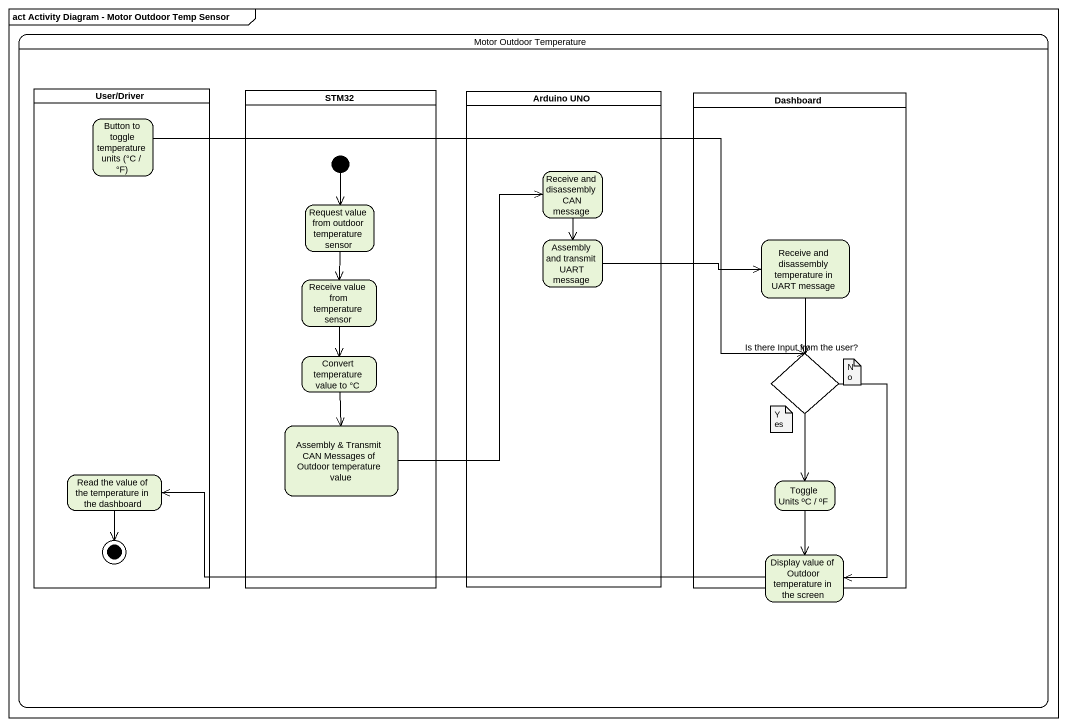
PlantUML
@startuml
mainframe act Activity Diagram - Motor Outdoor Temp Sensor
hide empty description
state "Motor Outdoor Temperature" as Motor_Outdoor_Temperature {
  state "User/Driver" as User_Driver <<partition>> {
    state "Button to toggle temperature units (°C / °F)" as Button_to_toggle
    state "Read the value of the temperature in the dashboard" as Read_the_value_of_the
    Read_the_value_of_the --> [*]
  }
  state STM32 <<partition>> {
    state "Request value from outdoor temperature sensor" as Request_value_from_outdoor
    state "Receive value from temperature sensor" as Receive_value_from
    state "Convert temperature value to °C" as Convert_temperature_value
    state "Assembly & Transmit CAN Messages of Outdoor temperature value" as Assembly_Transmit_CAN
    [*] --> Request_value_from_outdoor
  }
  state "Arduino UNO" as Arduino_UNO <<partition>> {
    state "Receive and disassembly CAN message" as Receive_and_disassembly_CAN
    state "Assembly and transmit UART message" as Assembly_and_transmit_UART
  }
  state Dashboard <<partition>> {
    state "Receive and disassembly temperature in UART message" as Receive_and_disassembly
    state "Is there Input from the user?" as Is_there_Input_from_the_user <<choice>>
    state "Toggle Units ºC / ºF" as Toggle_Units_ºC_ºF
  }
  state "Display value of Outdoor temperature in the screen" as Display_value_of_Outdoor
}
Button_to_toggle -right-> Is_there_Input_from_the_user
Receive_and_disassembly_CAN --> Assembly_and_transmit_UART
Request_value_from_outdoor --> Receive_value_from
Assembly_and_transmit_UART -right-> Receive_and_disassembly
Receive_and_disassembly --> Is_there_Input_from_the_user
Receive_value_from --> Convert_temperature_value
Is_there_Input_from_the_user --> Toggle_Units_ºC_ºF
Is_there_Input_from_the_user --> Display_value_of_Outdoor
Convert_temperature_value --> Assembly_Transmit_CAN
Assembly_Transmit_CAN -up-> Receive_and_disassembly_CAN
Toggle_Units_ºC_ºF --> Display_value_of_Outdoor
Display_value_of_Outdoor -left-> Read_the_value_of_the
note as N1
  No
end note
note as N2
  Yes
end note
@enduml
